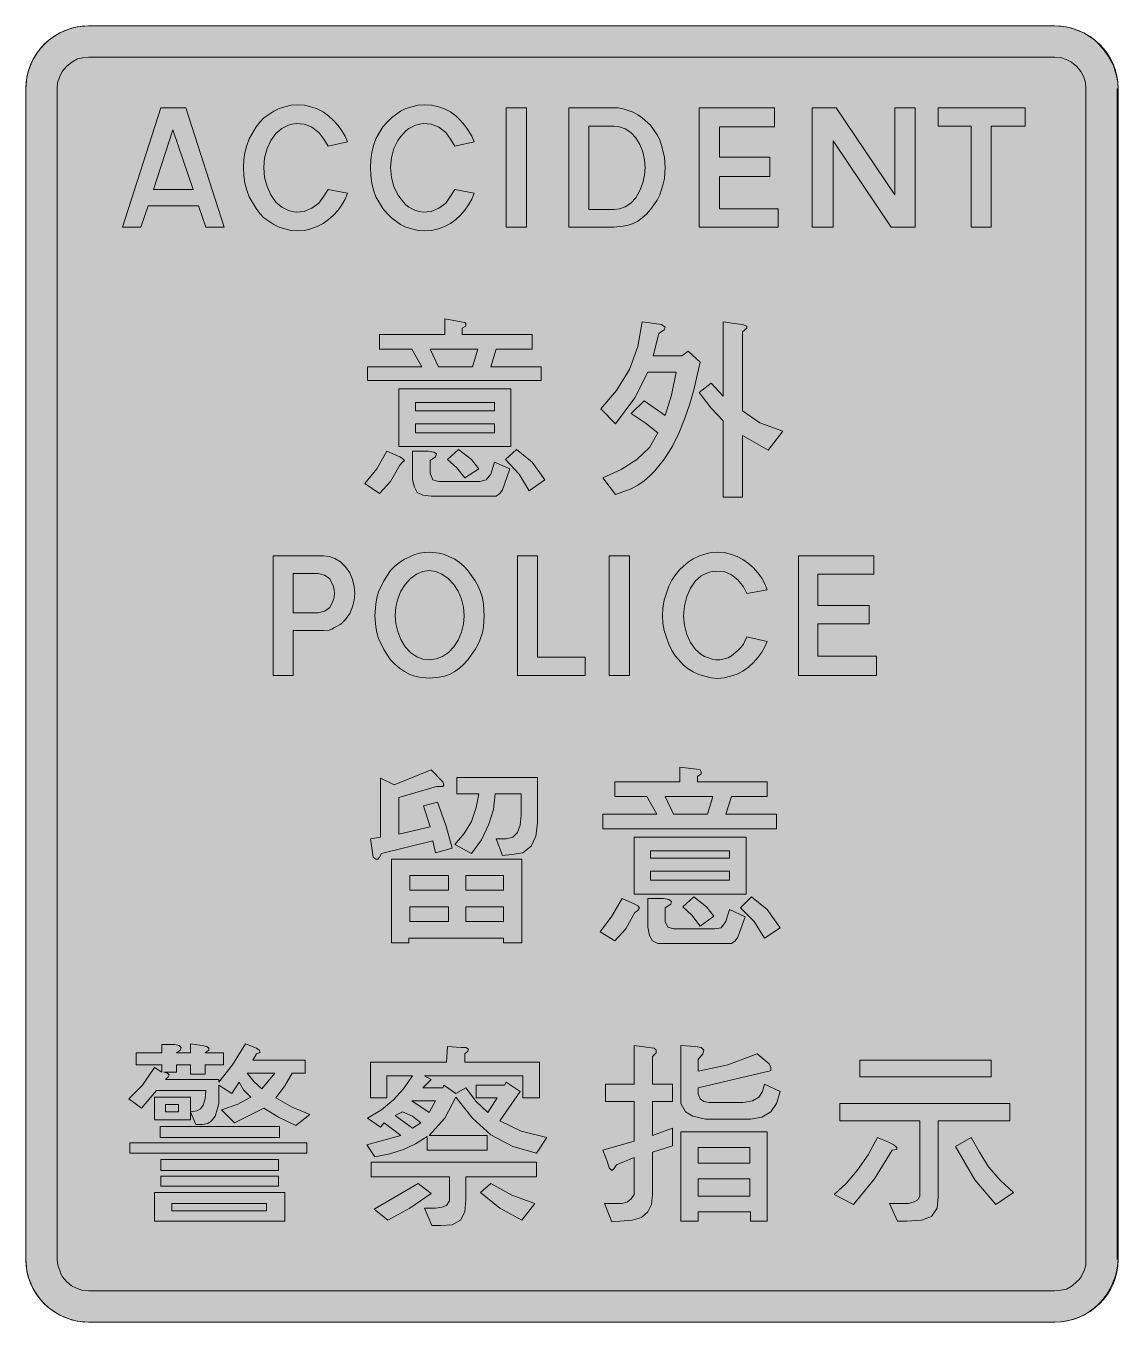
# Model space of a CAD drawing. Header units: metres. Extents: x 178 to 392, y 9 to 263.
import ezdxf

# ---------------------------------------------------------------- set-up
doc = ezdxf.new("R2010")
doc.units = ezdxf.units.M
for name, color, linetype, true_color in [('FILL_BLUE_0000FF', 7, 'Continuous', 0x0000ff), ('FILL_WHITE_FFFFFF', 7, 'Continuous', 0xffffff), ('STROKE_BLUE_0000FF', 7, 'Continuous', 0x0000ff), ('STROKE_WHITE_FFFFFF', 7, 'Continuous', 0xffffff)]:
    doc.layers.add(name, color=color, linetype=linetype, true_color=true_color)

msp = doc.modelspace()

# ---------------------------------------------------------------- hatches: boundary and pattern name
at = {"layer": 'FILL_BLUE_0000FF', "true_color": 0x0000ff}
h = msp.add_hatch(color=7, dxfattribs=at)
h.dxf.hatch_style = 1
h.paths.add_polyline_path([(385.56, 21.24), (385.51, 20.16), (385.2, 19.08), (384.61, 17.87), (384.24, 17.36), (383.76, 16.92), (382.84, 16.13), (381.78, 15.48), (380.61, 15.23), (379.44, 15.12), (190.08, 15.12), (188.97, 15.22), (187.85, 15.55), (186.76, 16.11), (185.76, 16.92), (184.99, 17.87), (184.7, 18.44), (184.5, 19.08), (184.09, 20.16), (183.96, 21.24), (183.96, 250.74), (184.06, 251.85), (184.39, 252.97), (184.95, 254.06), (185.76, 255.06), (186.84, 255.85), (187.92, 256.5), (189, 256.75), (190.08, 256.86), (379.44, 256.86), (380.55, 256.76), (381.67, 256.43), (382.76, 255.87), (383.76, 255.06), (384.57, 254.06), (385.13, 252.97), (385.46, 251.85), (385.56, 250.74), (385.56, 21.24)])
at = {"layer": 'FILL_WHITE_FFFFFF', "true_color": 0xffffff}
h = msp.add_hatch(color=7, dxfattribs=at)
h.dxf.hatch_style = 1
h.paths.add_polyline_path([(190.08, 9), (187.9, 9.18), (186.76, 9.46), (185.58, 9.9), (184.5, 10.37), (183.44, 10.98), (182.42, 11.72), (181.44, 12.6), (180.56, 13.58), (179.82, 14.6), (179.21, 15.66), (178.74, 16.74), (178.3, 17.85), (178.02, 18.99), (177.84, 21.24), (177.84, 250.74), (178.02, 252.92), (178.3, 254.06), (178.74, 255.24), (179.21, 256.32), (179.82, 257.38), (180.56, 258.4), (181.44, 259.38), (182.42, 260.26), (183.44, 261), (184.5, 261.61), (185.58, 262.08), (186.76, 262.52), (187.9, 262.8), (190.08, 262.98), (379.44, 262.98), (381.69, 262.8), (382.83, 262.52), (383.94, 262.08), (385.12, 261.61), (386.21, 261), (387.21, 260.26), (388.08, 259.38), (388.96, 258.4), (389.72, 257.38), (390.96, 255.24), (391.61, 252.92), (391.8, 251.82), (391.86, 250.74), (391.86, 21.24), (391.74, 20.03), (391.52, 18.85), (391.2, 17.7), (390.78, 16.58), (390.26, 15.51), (389.63, 14.48), (388.91, 13.51), (388.08, 12.6), (387.22, 11.77), (386.27, 11.05), (385.25, 10.43), (384.16, 9.92), (383.03, 9.52), (381.85, 9.23), (380.65, 9.06), (379.44, 9), (190.08, 9)])
h = msp.add_hatch(color=7, dxfattribs=at)
h.dxf.hatch_style = 1
h.paths.add_polyline_path([(216.72, 223.56), (213.12, 223.56), (211.68, 227.7), (201.78, 227.7), (200.34, 223.56), (196.74, 223.56), (204.3, 246.96), (209.16, 246.96), (216.72, 223.56)])
h.paths.add_polyline_path([(202.86, 230.94), (210.6, 230.94), (206.64, 242.64), (202.86, 230.94)], flags=16)
h = msp.add_hatch(color=7, dxfattribs=at)
h.dxf.hatch_style = 1
h.paths.add_polyline_path([(236.23, 240.82), (235.26, 242.1), (233.89, 243.11), (233.16, 243.49), (232.38, 243.72), (230.78, 243.83), (230.03, 243.75), (229.32, 243.54), (227.99, 242.87), (226.8, 241.92), (225.83, 240.55), (225.09, 238.93), (224.62, 237.14), (224.46, 235.26), (224.62, 233.31), (225.09, 231.5), (225.83, 229.87), (226.8, 228.42), (227.99, 227.48), (229.32, 226.8), (230.03, 226.59), (230.78, 226.51), (232.38, 226.62), (233.89, 227.3), (235.26, 228.24), (236.23, 229.59), (237.06, 230.94), (240.84, 230.22), (240.37, 229.04), (239.76, 227.93), (239.02, 226.88), (238.14, 225.9), (237.16, 225.02), (236.09, 224.28), (234.93, 223.67), (233.64, 223.2), (232.4, 222.9), (231.12, 222.8), (229.84, 222.9), (228.6, 223.2), (227.45, 223.56), (226.39, 224.08), (224.46, 225.36), (223.68, 226.23), (222.95, 227.23), (221.58, 229.5), (221.11, 230.78), (220.77, 232.18), (220.57, 233.68), (220.5, 235.26), (220.57, 236.74), (220.77, 238.19), (221.11, 239.56), (221.58, 240.84), (222.95, 243.18), (223.68, 244.13), (224.46, 244.98), (226.39, 246.26), (227.45, 246.78), (228.6, 247.14), (229.84, 247.44), (231.12, 247.55), (232.4, 247.44), (233.64, 247.14), (234.93, 246.74), (236.09, 246.13), (237.16, 245.34), (238.14, 244.44), (239.02, 243.46), (239.76, 242.44), (240.37, 241.38), (240.84, 240.3), (237.06, 239.4), (236.23, 240.82)])
h = msp.add_hatch(color=7, dxfattribs=at)
h.dxf.hatch_style = 1
h.paths.add_polyline_path([(261.07, 240.82), (260.1, 242.1), (258.73, 243.11), (258, 243.49), (257.22, 243.72), (255.69, 243.83), (254.94, 243.75), (254.16, 243.54), (252.85, 242.87), (252.29, 242.43), (251.82, 241.92), (251.25, 241.27), (250.74, 240.55), (249.95, 238.93), (249.47, 237.14), (249.3, 235.26), (249.47, 233.31), (249.95, 231.5), (250.74, 229.87), (251.82, 228.42), (252.29, 227.91), (252.85, 227.48), (254.16, 226.8), (254.94, 226.59), (255.69, 226.51), (257.22, 226.62), (258.73, 227.3), (260.1, 228.24), (261.07, 229.59), (261.9, 230.94), (265.68, 230.22), (265.21, 229.04), (264.6, 227.93), (263.86, 226.88), (262.98, 225.9), (262.08, 225.02), (261.02, 224.28), (259.87, 223.67), (258.66, 223.2), (257.31, 222.9), (255.98, 222.8), (254.69, 222.9), (253.44, 223.2), (252.29, 223.56), (251.26, 224.08), (249.48, 225.36), (248.6, 226.23), (247.81, 227.23), (246.42, 229.5), (245.95, 230.78), (245.61, 232.18), (245.41, 233.68), (245.34, 235.26), (245.41, 236.74), (245.61, 238.19), (245.95, 239.56), (246.42, 240.84), (247.1, 242.09), (247.81, 243.18), (248.6, 244.13), (249.48, 244.98), (251.26, 246.26), (252.29, 246.78), (253.44, 247.14), (254.69, 247.44), (255.98, 247.55), (257.31, 247.44), (258.66, 247.14), (259.87, 246.74), (261.02, 246.13), (262.08, 245.34), (262.98, 244.44), (263.86, 243.46), (264.6, 242.44), (265.21, 241.38), (265.68, 240.3), (261.9, 239.4), (261.07, 240.82)])
h = msp.add_hatch(color=7, dxfattribs=at)
h.dxf.hatch_style = 1
h.paths.add_polyline_path([(275.94, 246.96), (275.94, 223.56), (271.98, 223.56), (271.98, 246.96), (275.94, 246.96)])
h = msp.add_hatch(color=7, dxfattribs=at)
h.dxf.hatch_style = 1
h.paths.add_polyline_path([(294.86, 246.71), (296.82, 246.06), (297.73, 245.59), (298.6, 245), (300.24, 243.54), (301.52, 241.63), (302.04, 240.63), (302.4, 239.58), (302.96, 237.29), (303.12, 235.26), (302.96, 233.1), (302.74, 232.02), (302.4, 230.94), (302.04, 229.87), (301.52, 228.83), (300.24, 226.98), (299.43, 226.1), (298.6, 225.36), (297.73, 224.75), (296.82, 224.28), (295.85, 223.94), (294.86, 223.72), (293.04, 223.56), (284.22, 223.56), (284.22, 246.96), (293.04, 246.96), (293.91, 246.9), (294.86, 246.71)])
h.paths.add_polyline_path([(288.18, 226.98), (293.04, 226.98), (294.15, 227.12), (295.27, 227.54), (296.36, 228.27), (297.36, 229.32), (298.17, 230.73), (298.73, 232.22), (299.06, 233.75), (299.16, 235.26), (299.06, 236.77), (298.73, 238.28), (298.17, 239.72), (297.36, 241.02), (296.36, 242.07), (295.27, 242.8), (294.15, 243.22), (293.04, 243.36), (288.18, 243.36), (288.18, 226.98)], flags=16)
h = msp.add_hatch(color=7, dxfattribs=at)
h.dxf.hatch_style = 1
h.paths.add_polyline_path([(309.78, 246.96), (324.54, 246.96), (324.54, 243.18), (313.74, 243.18), (313.74, 237.24), (323.64, 237.24), (323.64, 233.46), (313.74, 233.46), (313.74, 227.16), (325.26, 227.16), (325.26, 223.56), (309.78, 223.56), (309.78, 246.96)])
h = msp.add_hatch(color=7, dxfattribs=at)
h.dxf.hatch_style = 1
h.paths.add_polyline_path([(336.06, 240.48), (336.06, 223.56), (331.92, 223.56), (331.92, 246.96), (336.6, 246.96), (348.12, 229.86), (348.12, 246.96), (352.08, 246.96), (352.08, 223.56), (347.4, 223.56), (336.06, 240.48)])
h = msp.add_hatch(color=7, dxfattribs=at)
h.dxf.hatch_style = 1
h.paths.add_polyline_path([(373.68, 243.36), (367.02, 243.36), (367.02, 223.56), (363.06, 223.56), (363.06, 243.36), (356.58, 243.36), (356.58, 246.96), (373.68, 246.96), (373.68, 243.36)])
h = msp.add_hatch(color=7, dxfattribs=at)
h.dxf.hatch_style = 1
h.paths.add_polyline_path([(263.88, 204.84), (264.06, 204.66), (264.06, 204.12), (263.34, 203.76), (263.34, 202.5), (277.02, 202.5), (277.02, 199.62), (270, 199.62), (268.92, 196.2), (278.82, 196.2), (278.82, 193.5), (244.8, 193.5), (244.8, 196.2), (255.42, 196.2), (253.44, 199.62), (247.14, 199.62), (247.14, 202.5), (259.92, 202.5), (259.92, 205.56), (263.16, 205.02), (263.88, 204.84)])
h.paths.add_polyline_path([(266.4, 199.62), (257.04, 199.62), (258.66, 196.2), (265.32, 196.2), (266.4, 199.62)], flags=16)
h = msp.add_hatch(color=7, dxfattribs=at)
h.dxf.hatch_style = 1
h.paths.add_polyline_path([(302.4, 204.48), (303.12, 203.94), (302.94, 203.4), (301.86, 202.68), (300.78, 198.36), (306.36, 198.36), (307.62, 199.26), (309.96, 197.1), (308.7, 191.7), (307.91, 188.93), (306.97, 186.11), (305.86, 183.33), (304.53, 180.64), (302.96, 178.12), (301.11, 175.83), (300.08, 174.8), (298.96, 173.86), (297.75, 173.01), (296.46, 172.26), (293.4, 171.18), (290.88, 174.42), (294.48, 176.04), (297.54, 178.02), (300.06, 180.36), (301.68, 183.24), (299.16, 185.22), (296.46, 187.02), (298.98, 189.54), (303.12, 186.66), (304.38, 190.62), (305.28, 195.12), (299.7, 195.12), (297.18, 190.08), (293.4, 185.04), (290.52, 187.92), (293.58, 191.52), (296.1, 195.66), (297.72, 200.16), (298.62, 205.02), (300.96, 204.66), (302.4, 204.48)])
h = msp.add_hatch(color=7, dxfattribs=at)
h.dxf.hatch_style = 1
h.paths.add_polyline_path([(318.24, 204.48), (319.14, 204.12), (319.14, 203.76), (318.24, 203.04), (318.24, 187.56), (321.66, 185.22), (326.16, 183.6), (323.28, 179.82), (318.24, 182.7), (318.24, 170.64), (314.46, 170.64), (314.46, 185.58), (312.12, 188.1), (309.78, 191.16), (312.12, 192.96), (314.46, 190.44), (314.46, 205.02), (316.62, 204.66), (318.24, 204.48)])
h = msp.add_hatch(color=7, dxfattribs=at)
h.dxf.hatch_style = 1
h.paths.add_polyline_path([(250.92, 180.54), (250.92, 191.88), (272.88, 191.88), (272.88, 180.54), (250.92, 180.54)])
h.paths.add_polyline_path([(254.16, 189.18), (254.16, 187.56), (269.64, 187.56), (269.64, 189.18), (254.16, 189.18)], flags=16)
h.paths.add_polyline_path([(269.64, 185.04), (254.16, 185.04), (254.16, 183.24), (269.64, 183.24), (269.64, 185.04)], flags=16)
h = msp.add_hatch(color=7, dxfattribs=at)
h.dxf.hatch_style = 1
h.paths.add_polyline_path([(251.64, 178.2), (252, 177.84), (251.64, 177.48), (251.1, 176.94), (249.3, 173.7), (247.14, 171.36), (244.26, 173.34), (246.6, 176.22), (248.58, 179.64), (251.1, 178.56), (251.64, 178.2)])
h = msp.add_hatch(color=7, dxfattribs=at)
h.dxf.hatch_style = 1
h.paths.add_polyline_path([(256.68, 179.64), (257.76, 179.46), (258.3, 179.1), (258.12, 178.56), (257.04, 177.84), (257.04, 175.32), (257.58, 174.06), (258.66, 173.7), (266.76, 173.7), (268.02, 174.06), (268.92, 175.14), (269.64, 177.48), (272.7, 176.22), (271.62, 173.16), (271.26, 172.08), (270.72, 171.36), (270, 170.82), (257.22, 170.82), (255.6, 171), (254.52, 171.54), (253.98, 172.62), (253.62, 174.06), (253.62, 179.64), (256.68, 179.64)])
h = msp.add_hatch(color=7, dxfattribs=at)
h.dxf.hatch_style = 1
h.paths.add_polyline_path([(265.14, 178.02), (266.58, 176.22), (263.88, 174.42), (262.26, 176.4), (260.46, 178.02), (262.62, 180), (265.14, 178.02)])
h = msp.add_hatch(color=7, dxfattribs=at)
h.dxf.hatch_style = 1
h.paths.add_polyline_path([(277.02, 177.48), (279.54, 174.06), (276.48, 171.9), (274.5, 175.14), (271.8, 178.02), (273.96, 180), (277.02, 177.48)])
h = msp.add_hatch(color=7, dxfattribs=at)
h.dxf.hatch_style = 1
h.paths.add_polyline_path([(238.39, 158.65), (239.48, 157.98), (240.48, 156.96), (241.29, 155.79), (241.85, 154.48), (242.18, 153.11), (242.28, 151.74), (242.18, 150.47), (241.85, 149.15), (241.29, 147.87), (240.48, 146.7), (239.53, 145.75), (238.32, 145.08), (237.78, 144.77), (237.24, 144.61), (236.16, 144.54), (230.22, 144.54), (230.22, 135.72), (226.26, 135.72), (226.26, 159.12), (236.16, 159.12), (237.27, 159.01), (238.39, 158.65)])
h.paths.add_polyline_path([(235.08, 147.96), (236.34, 148.32), (236.88, 148.61), (237.42, 149.04), (238.07, 150.39), (238.26, 151.06), (238.32, 151.74), (238.26, 152.52), (238.07, 153.25), (237.42, 154.62), (236.88, 155.05), (236.34, 155.34), (235.08, 155.7), (230.22, 155.7), (230.22, 147.96), (235.08, 147.96)], flags=16)
h = msp.add_hatch(color=7, dxfattribs=at)
h.dxf.hatch_style = 1
h.paths.add_polyline_path([(259.85, 159.38), (260.82, 158.94), (261.86, 158.47), (262.82, 157.86), (263.68, 157.12), (264.42, 156.24), (265.88, 154.24), (266.47, 153.18), (266.94, 152.1), (267.28, 150.89), (267.5, 149.69), (267.66, 147.42), (267.5, 145.24), (267.28, 144.1), (266.94, 142.92), (266.47, 141.84), (265.88, 140.78), (264.42, 138.78), (263.68, 137.9), (262.82, 137.14), (261.86, 136.48), (260.82, 135.9), (259.85, 135.56), (258.84, 135.34), (256.86, 135.18), (254.97, 135.34), (254.02, 135.56), (253.08, 135.9), (252.03, 136.48), (251.05, 137.14), (250.14, 137.9), (249.3, 138.78), (247.99, 140.78), (246.96, 142.92), (246.62, 144.1), (246.4, 145.24), (246.24, 147.42), (246.4, 149.69), (246.62, 150.89), (246.96, 152.1), (247.99, 154.24), (249.3, 156.24), (250.14, 157.12), (251.05, 157.86), (252.03, 158.47), (253.08, 158.94), (254.02, 159.38), (254.97, 159.66), (255.91, 159.8), (256.86, 159.84), (258.84, 159.66), (259.85, 159.38)])
h.paths.add_polyline_path([(254.38, 155.56), (253.21, 154.72), (252.18, 153.54), (251.34, 152.23), (250.72, 150.75), (250.33, 149.14), (250.2, 147.42), (250.33, 145.88), (250.72, 144.29), (251.34, 142.74), (252.18, 141.3), (253.29, 140.15), (254.45, 139.36), (255.65, 138.92), (256.86, 138.78), (258.2, 138.95), (259.49, 139.43), (260.68, 140.22), (261.72, 141.3), (262.56, 142.64), (263.18, 144.16), (263.57, 145.78), (263.7, 147.42), (263.57, 149.06), (263.18, 150.68), (262.56, 152.2), (261.72, 153.54), (260.58, 154.72), (259.36, 155.56), (258.1, 156.07), (256.86, 156.24), (255.62, 156.07), (254.38, 155.56)], flags=16)
h = msp.add_hatch(color=7, dxfattribs=at)
h.dxf.hatch_style = 1
h.paths.add_polyline_path([(274.14, 159.12), (278.1, 159.12), (278.1, 139.32), (287.46, 139.32), (287.46, 135.72), (274.14, 135.72), (274.14, 159.12)])
h = msp.add_hatch(color=7, dxfattribs=at)
h.dxf.hatch_style = 1
h.paths.add_polyline_path([(296.1, 159.12), (296.1, 135.72), (292.14, 135.72), (292.14, 159.12), (296.1, 159.12)])
h = msp.add_hatch(color=7, dxfattribs=at)
h.dxf.hatch_style = 1
h.paths.add_polyline_path([(318.44, 153.09), (317.34, 154.44), (316.12, 155.39), (314.64, 156.06), (313.04, 156.17), (312.29, 156.09), (311.58, 155.88), (310.83, 155.58), (310.18, 155.2), (309.06, 154.26), (308.09, 152.81), (307.35, 151.18), (306.88, 149.37), (306.72, 147.42), (306.88, 145.54), (307.35, 143.75), (308.09, 142.13), (309.06, 140.76), (310.18, 139.82), (310.83, 139.44), (311.58, 139.14), (312.29, 138.91), (313.04, 138.78), (313.83, 138.79), (314.64, 138.96), (315.42, 139.19), (316.12, 139.57), (317.34, 140.58), (317.95, 141.18), (318.44, 141.86), (319.14, 143.28), (323.1, 142.38), (322.63, 141.3), (322.02, 140.24), (321.28, 139.22), (320.4, 138.24), (319.42, 137.34), (318.35, 136.55), (317.19, 135.94), (315.9, 135.54), (314.66, 135.24), (313.38, 135.14), (312.1, 135.24), (310.86, 135.54), (309.68, 135.9), (308.59, 136.42), (307.59, 137.03), (306.72, 137.7), (305.14, 139.5), (304.44, 140.59), (303.84, 141.84), (303.34, 143.12), (302.94, 144.5), (302.68, 145.94), (302.58, 147.42), (302.68, 148.98), (302.94, 150.44), (303.34, 151.82), (303.84, 153.18), (304.44, 154.36), (305.14, 155.43), (305.92, 156.37), (306.72, 157.14), (307.59, 157.91), (308.59, 158.58), (309.68, 159.11), (310.86, 159.48), (312.1, 159.78), (313.38, 159.89), (314.66, 159.78), (315.9, 159.48), (317.19, 159.01), (318.35, 158.4), (319.42, 157.66), (320.4, 156.78), (321.28, 155.8), (322.02, 154.76), (322.63, 153.64), (323.1, 152.46), (319.14, 151.74), (318.44, 153.09)])
h = msp.add_hatch(color=7, dxfattribs=at)
h.dxf.hatch_style = 1
h.paths.add_polyline_path([(329.22, 159.12), (343.98, 159.12), (343.98, 155.52), (333, 155.52), (333, 149.4), (343.08, 149.4), (343.08, 145.8), (333, 145.8), (333, 139.5), (344.52, 139.5), (344.52, 135.72), (329.22, 135.72), (329.22, 159.12)])
h = msp.add_hatch(color=7, dxfattribs=at)
h.dxf.hatch_style = 1
h.paths.add_polyline_path([(250.02, 114.3), (257.22, 117.18), (259.56, 114.84), (259.74, 114.3), (259.56, 113.94), (258.3, 113.94), (250.92, 111.78), (250.92, 104.58), (257.04, 106.02), (255.78, 110.16), (258.48, 110.88), (260.1, 106.38), (261.36, 101.88), (258.12, 100.98), (257.58, 103.32), (247.5, 100.8), (247.14, 100.08), (246.78, 99.72), (246.42, 99.72), (245.88, 100.08), (245.34, 103.68), (247.32, 104.04), (247.32, 115.56), (250.02, 114.3)])
h = msp.add_hatch(color=7, dxfattribs=at)
h.dxf.hatch_style = 1
h.paths.add_polyline_path([(309.96, 117.18), (310.14, 116.82), (310.14, 116.46), (309.42, 115.92), (309.42, 114.84), (323.1, 114.84), (323.1, 111.96), (316.08, 111.96), (315, 108.54), (324.9, 108.54), (324.9, 105.66), (290.88, 105.66), (290.88, 108.54), (301.5, 108.54), (299.52, 111.96), (293.22, 111.96), (293.22, 114.84), (306, 114.84), (306, 117.72), (309.24, 117.36), (309.96, 117.18)])
h.paths.add_polyline_path([(312.48, 111.96), (303.12, 111.96), (304.74, 108.54), (311.4, 108.54), (312.48, 111.96)], flags=16)
h = msp.add_hatch(color=7, dxfattribs=at)
h.dxf.hatch_style = 1
h.paths.add_polyline_path([(278.1, 115.74), (278.1, 106.74), (277.74, 104.22), (276.84, 102.24), (275.22, 100.98), (273.06, 100.62), (271.26, 100.44), (270, 103.68), (271.98, 103.68), (273.24, 104.04), (274.14, 104.94), (274.68, 106.38), (274.86, 108.36), (274.86, 112.5), (269.82, 112.5), (269.46, 109.44), (268.56, 106.56), (267.12, 103.5), (265.14, 100.8), (261.9, 102.6), (263.7, 104.76), (265.14, 107.1), (266.04, 109.8), (266.58, 112.5), (262.26, 112.5), (262.26, 115.74), (278.1, 115.74)])
h = msp.add_hatch(color=7, dxfattribs=at)
h.dxf.hatch_style = 1
h.paths.add_polyline_path([(297, 92.88), (297, 104.04), (318.96, 104.04), (318.96, 92.88), (297, 92.88)])
h.paths.add_polyline_path([(300.24, 101.34), (300.24, 99.9), (315.72, 99.9), (315.72, 101.34), (300.24, 101.34)], flags=16)
h.paths.add_polyline_path([(315.72, 97.38), (300.24, 97.38), (300.24, 95.58), (315.72, 95.58), (315.72, 97.38)], flags=16)
h = msp.add_hatch(color=7, dxfattribs=at)
h.dxf.hatch_style = 1
h.paths.add_polyline_path([(252.9, 84.24), (252.9, 83.34), (249.48, 83.34), (249.48, 99.72), (275.04, 99.72), (275.04, 83.34), (271.44, 83.34), (271.44, 84.24), (252.9, 84.24)])
h.paths.add_polyline_path([(271.44, 87.48), (271.44, 90.36), (264.06, 90.36), (264.06, 87.48), (271.44, 87.48)], flags=16)
h.paths.add_polyline_path([(253.08, 87.48), (260.64, 87.48), (260.64, 90.36), (253.08, 90.36), (253.08, 87.48)], flags=16)
h.paths.add_polyline_path([(264.06, 96.48), (264.06, 93.6), (271.44, 93.6), (271.44, 96.48), (264.06, 96.48)], flags=16)
h.paths.add_polyline_path([(260.64, 96.48), (253.08, 96.48), (253.08, 93.6), (260.64, 93.6), (260.64, 96.48)], flags=16)
h = msp.add_hatch(color=7, dxfattribs=at)
h.dxf.hatch_style = 1
h.paths.add_polyline_path([(297.72, 90.54), (298.08, 90.18), (297.72, 89.64), (297.18, 89.28), (295.38, 86.04), (293.22, 83.7), (290.34, 85.5), (292.68, 88.56), (294.66, 91.98), (297.18, 90.9), (297.72, 90.54)])
h = msp.add_hatch(color=7, dxfattribs=at)
h.dxf.hatch_style = 1
h.paths.add_polyline_path([(302.76, 91.98), (303.84, 91.8), (304.38, 91.44), (304.2, 90.9), (303.12, 90.18), (303.12, 87.48), (303.66, 86.4), (304.74, 86.04), (312.84, 86.04), (314.1, 86.22), (315, 87.48), (315.72, 89.82), (318.78, 88.38), (317.7, 85.32), (317.34, 84.42), (316.8, 83.7), (316.08, 83.16), (301.68, 83.16), (300.6, 83.7), (300.06, 84.78), (299.7, 86.4), (299.7, 91.98), (302.76, 91.98)])
h = msp.add_hatch(color=7, dxfattribs=at)
h.dxf.hatch_style = 1
h.paths.add_polyline_path([(311.22, 90.36), (312.66, 88.56), (309.96, 86.58), (308.34, 88.74), (306.54, 90.36), (308.7, 92.34), (311.22, 90.36)])
h = msp.add_hatch(color=7, dxfattribs=at)
h.dxf.hatch_style = 1
h.paths.add_polyline_path([(323.1, 89.82), (325.62, 86.22), (322.56, 84.24), (320.58, 87.48), (317.88, 90.18), (320.04, 92.34), (323.1, 89.82)])
h = msp.add_hatch(color=7, dxfattribs=at)
h.dxf.hatch_style = 1
h.paths.add_polyline_path([(204.48, 63.36), (207, 63.36), (207.9, 63.18), (208.26, 62.82), (208.08, 62.28), (207.36, 61.74), (210.06, 61.74), (210.06, 63.54), (212.4, 63.18), (213.3, 63), (213.66, 62.64), (213.66, 62.28), (212.94, 61.74), (216.54, 61.74), (216.54, 59.4), (212.94, 59.4), (212.94, 57.6), (210.06, 57.6), (210.06, 59.4), (207.36, 59.4), (207.36, 57.96), (204.84, 57.96), (205.56, 57.78), (205.92, 57.42), (205.74, 57.06), (205.2, 56.52), (215.64, 56.52), (215.64, 55.98), (218.34, 59.4), (220.86, 63.54), (223.02, 62.64), (223.56, 62.28), (223.74, 61.92), (223.56, 61.74), (223.02, 61.56), (222.3, 60.3), (232.56, 60.3), (232.56, 57.78), (230.04, 57.78), (228.6, 55.26), (226.8, 52.92), (230.04, 51.12), (233.46, 49.68), (230.76, 47.52), (227.34, 49.14), (224.46, 50.94), (218.7, 48.06), (216.18, 50.58), (219.24, 51.66), (221.94, 53.1), (220.5, 54.54), (219.6, 55.98), (218.16, 53.82), (215.64, 55.44), (215.64, 51.84), (215.28, 50.4), (214.92, 49.32), (214.2, 48.42), (213.48, 47.88), (212.4, 47.7), (211.14, 47.7), (210.06, 50.22), (211.32, 50.4), (212.04, 50.76), (212.58, 51.48), (212.94, 52.74), (213.12, 54.36), (203.4, 54.36), (200.52, 50.94), (198, 52.74), (200.7, 55.44), (203.04, 58.86), (204.48, 57.96), (204.48, 59.4), (199.44, 59.4), (199.44, 61.74), (204.48, 61.74), (204.48, 63.36)])
h.paths.add_polyline_path([(224.1, 54.72), (226.62, 57.78), (221.22, 57.78), (222.48, 56.16), (224.1, 54.72)], flags=16)
h = msp.add_hatch(color=7, dxfattribs=at)
h.dxf.hatch_style = 1
h.paths.add_polyline_path([(264.6, 62.46), (264.42, 62.1), (263.88, 61.56), (263.88, 59.94), (278.46, 59.94), (278.46, 52.92), (275.22, 52.92), (275.22, 57.24), (255.96, 57.24), (257.22, 56.52), (255.6, 54.9), (259.56, 54.9), (259.74, 55.44), (262.08, 53.82), (264.06, 54.9), (266.04, 52.2), (268.38, 50.04), (270.18, 52.92), (266.04, 52.92), (266.04, 55.44), (271.62, 55.44), (271.98, 55.98), (274.68, 54.18), (270.72, 48.42), (274.86, 46.44), (279.9, 45.18), (277.92, 42.12), (273.24, 43.38), (268.92, 45.72), (265.32, 48.96), (262.08, 53.1), (259.92, 48.96), (256.86, 45.54), (268.2, 45.54), (268.2, 42.66), (256.5, 42.66), (256.5, 45.36), (254.16, 43.92), (251.82, 42.84), (249.12, 41.94), (246.24, 41.4), (244.62, 43.74), (251.28, 45.54), (248.04, 48.06), (247.32, 47.16), (244.8, 48.96), (247.5, 50.58), (249.84, 52.56), (251.82, 54.72), (253.62, 57.24), (248.58, 57.24), (248.58, 52.92), (245.34, 52.92), (245.34, 59.94), (260.28, 59.94), (260.46, 63), (263.16, 62.82), (264.06, 62.82), (264.6, 62.46)])
h.paths.add_polyline_path([(253.44, 52.38), (256.86, 50.04), (258.12, 52.38), (253.44, 52.38)], flags=16)
h.paths.add_polyline_path([(255.24, 48.06), (253.62, 49.32), (251.64, 50.22), (250.2, 49.5), (253.62, 46.98), (255.24, 48.06)], flags=16)
h = msp.add_hatch(color=7, dxfattribs=at)
h.dxf.hatch_style = 1
h.paths.add_polyline_path([(297, 55.62), (297, 63.18), (299.88, 62.82), (300.96, 62.64), (301.32, 62.28), (301.32, 61.74), (300.6, 61.02), (300.6, 55.62), (304.56, 55.62), (304.56, 52.2), (300.6, 52.2), (300.6, 45.54), (304.56, 46.98), (304.56, 43.56), (300.6, 42.3), (300.6, 34.02), (300.42, 32.04), (299.7, 30.6), (298.44, 29.52), (296.64, 28.98), (292.68, 28.62), (291.24, 32.22), (294.66, 32.22), (295.74, 32.58), (296.46, 33.12), (297, 34.02), (297, 41.22), (293.58, 39.78), (293.04, 39.06), (292.68, 38.7), (292.14, 39.24), (291.78, 40.32), (290.88, 42.66), (297, 44.46), (297, 52.2), (291.42, 52.2), (291.42, 55.62), (297, 55.62)])
h = msp.add_hatch(color=7, dxfattribs=at)
h.dxf.hatch_style = 1
h.paths.add_polyline_path([(309.06, 63), (310.14, 62.82), (310.68, 62.28), (310.5, 61.56), (309.6, 60.48), (309.6, 58.14), (315.36, 59.4), (321.12, 61.56), (323.46, 59.58), (323.82, 58.86), (323.82, 58.32), (323.46, 58.14), (322.56, 57.96), (309.6, 54.9), (309.6, 53.64), (309.96, 52.74), (310.68, 52.2), (311.76, 52.02), (318.42, 52.02), (320.22, 52.38), (321.48, 53.1), (322.2, 54.18), (322.56, 55.62), (325.62, 54.18), (324.9, 51.84), (323.82, 50.22), (322.02, 49.14), (319.86, 48.78), (311.04, 48.78), (308.52, 49.32), (307.08, 50.22), (306.18, 51.84), (306.18, 63.18), (309.06, 63)])
h = msp.add_hatch(color=7, dxfattribs=at)
h.dxf.hatch_style = 1
h.paths.add_polyline_path([(367.02, 60.3), (367.02, 57.06), (341.28, 57.06), (341.28, 60.3), (367.02, 60.3)])
h = msp.add_hatch(color=7, dxfattribs=at)
h.dxf.hatch_style = 1
h.paths.add_polyline_path([(210.06, 48.6), (203.04, 48.6), (203.04, 53.1), (210.06, 53.1), (210.06, 48.6)])
h.paths.add_polyline_path([(207.72, 51.66), (205.2, 51.66), (205.2, 50.22), (207.72, 50.22), (207.72, 51.66)], flags=16)
h = msp.add_hatch(color=7, dxfattribs=at)
h.dxf.hatch_style = 1
h.paths.add_polyline_path([(370.62, 51.84), (370.62, 48.42), (356.58, 48.42), (356.58, 33.48), (356.4, 31.32), (355.32, 29.7), (353.34, 28.98), (350.46, 28.8), (348.66, 28.8), (347.04, 32.22), (350.82, 32.22), (351.9, 32.58), (352.62, 32.94), (352.98, 33.66), (352.98, 48.42), (337.32, 48.42), (337.32, 51.84), (370.62, 51.84)])
h = msp.add_hatch(color=7, dxfattribs=at)
h.dxf.hatch_style = 1
h.paths.add_polyline_path([(227.52, 47.34), (227.52, 45.18), (204.12, 45.18), (204.12, 47.34), (227.52, 47.34)])
h = msp.add_hatch(color=7, dxfattribs=at)
h.dxf.hatch_style = 1
h.paths.add_polyline_path([(323.1, 28.8), (319.86, 28.8), (319.86, 30.6), (309.6, 30.6), (309.6, 28.8), (306.18, 28.8), (306.18, 46.26), (323.1, 46.26), (323.1, 28.8)])
h.paths.add_polyline_path([(309.6, 43.2), (309.6, 40.14), (319.68, 40.14), (319.68, 43.2), (309.6, 43.2)], flags=16)
h.paths.add_polyline_path([(319.68, 37.08), (309.6, 37.08), (309.6, 33.66), (319.68, 33.66), (319.68, 37.08)], flags=16)
h = msp.add_hatch(color=7, dxfattribs=at)
h.dxf.hatch_style = 1
h.paths.add_polyline_path([(232.92, 44.1), (232.92, 42.12), (198.18, 42.12), (198.18, 44.1), (232.92, 44.1)])
h = msp.add_hatch(color=7, dxfattribs=at)
h.dxf.hatch_style = 1
h.paths.add_polyline_path([(347.94, 43.74), (348.48, 43.2), (348.48, 42.84), (347.58, 42.66), (344.16, 37.08), (340.02, 32.04), (336.24, 34.02), (338.58, 36.18), (340.74, 38.7), (342.9, 41.76), (344.7, 45.18), (346.86, 44.28), (347.94, 43.74)])
h = msp.add_hatch(color=7, dxfattribs=at)
h.dxf.hatch_style = 1
h.paths.add_polyline_path([(364.68, 42.3), (366.48, 39.42), (368.82, 36.72), (371.34, 34.38), (367.92, 32.04), (363.78, 36.9), (360, 43.38), (363.06, 45.18), (364.68, 42.3)])
h = msp.add_hatch(color=7, dxfattribs=at)
h.dxf.hatch_style = 1
h.paths.add_polyline_path([(227.34, 40.86), (227.34, 38.7), (204.3, 38.7), (204.3, 40.86), (227.34, 40.86)])
h = msp.add_hatch(color=7, dxfattribs=at)
h.dxf.hatch_style = 1
h.paths.add_polyline_path([(277.92, 40.32), (277.92, 37.44), (264.06, 37.44), (264.06, 32.94), (263.88, 30.6), (262.98, 28.98), (261.36, 28.08), (259.2, 27.9), (257.4, 27.9), (255.96, 31.32), (258.12, 31.32), (259.38, 31.5), (260.28, 31.86), (260.82, 32.76), (260.82, 37.44), (245.52, 37.44), (245.52, 40.32), (277.92, 40.32)])
h = msp.add_hatch(color=7, dxfattribs=at)
h.dxf.hatch_style = 1
h.paths.add_polyline_path([(227.34, 37.62), (227.34, 35.64), (204.3, 35.64), (204.3, 37.62), (227.34, 37.62)])
h = msp.add_hatch(color=7, dxfattribs=at)
h.dxf.hatch_style = 1
h.paths.add_polyline_path([(253.08, 31.32), (248.76, 28.98), (246.06, 31.14), (254.7, 36.18), (257.22, 34.2), (253.08, 31.32)])
h = msp.add_hatch(color=7, dxfattribs=at)
h.dxf.hatch_style = 1
h.paths.add_polyline_path([(273.06, 33.84), (277.56, 32.22), (275.04, 28.98), (270.72, 31.32), (266.94, 34.38), (268.92, 36.18), (273.06, 33.84)])
h = msp.add_hatch(color=7, dxfattribs=at)
h.dxf.hatch_style = 1
h.paths.add_polyline_path([(228.6, 28.8), (203.04, 28.8), (203.04, 34.38), (228.6, 34.38), (228.6, 28.8)])
h.paths.add_polyline_path([(225, 32.22), (206.46, 32.22), (206.46, 30.78), (225, 30.78), (225, 32.22)], flags=16)

# ---------------------------------------------------------------- linework, layer by layer
at = {"layer": 'FILL_BLUE_0000FF', "lineweight": 0, "true_color": 0x0000ff}
msp.add_lwpolyline([(385.56, 21.24), (385.51, 20.16), (385.2, 19.08), (384.61, 17.87), (384.24, 17.36), (383.76, 16.92), (382.84, 16.13), (381.78, 15.48), (380.61, 15.23), (379.44, 15.12), (190.08, 15.12), (188.97, 15.22), (187.85, 15.55), (186.76, 16.11), (185.76, 16.92), (184.99, 17.87), (184.7, 18.44), (184.5, 19.08), (184.09, 20.16), (183.96, 21.24), (183.96, 250.74), (184.06, 251.85), (184.39, 252.97), (184.95, 254.06), (185.76, 255.06), (186.84, 255.85), (187.92, 256.5), (189, 256.75), (190.08, 256.86), (379.44, 256.86), (380.55, 256.76), (381.67, 256.43), (382.76, 255.87), (383.76, 255.06), (384.57, 254.06), (385.13, 252.97), (385.46, 251.85), (385.56, 250.74)], close=True, dxfattribs=at)
at = {"layer": 'FILL_WHITE_FFFFFF', "lineweight": 0, "true_color": 0xffffff}
for points in [[(190.08, 9), (187.9, 9.18), (186.76, 9.46), (185.58, 9.9), (184.5, 10.37), (183.44, 10.98), (182.42, 11.72), (181.44, 12.6), (180.56, 13.58), (179.82, 14.6), (179.21, 15.66), (178.74, 16.74), (178.3, 17.85), (178.02, 18.99), (177.84, 21.24), (177.84, 250.74), (178.02, 252.92), (178.3, 254.06), (178.74, 255.24), (179.21, 256.32), (179.82, 257.38), (180.56, 258.4), (181.44, 259.38), (182.42, 260.26), (183.44, 261), (184.5, 261.61), (185.58, 262.08), (186.76, 262.52), (187.9, 262.8), (190.08, 262.98), (379.44, 262.98), (381.69, 262.8), (382.83, 262.52), (383.94, 262.08), (385.12, 261.61), (386.21, 261), (387.21, 260.26), (388.08, 259.38), (388.96, 258.4), (389.72, 257.38), (390.96, 255.24), (391.61, 252.92), (391.8, 251.82), (391.86, 250.74), (391.86, 21.24), (391.74, 20.03), (391.52, 18.85), (391.2, 17.7), (390.78, 16.58), (390.26, 15.51), (389.63, 14.48), (388.91, 13.51), (388.08, 12.6), (387.22, 11.77), (386.27, 11.05), (385.25, 10.43), (384.16, 9.92), (383.03, 9.52), (381.85, 9.23), (380.65, 9.06), (379.44, 9)], [(216.72, 223.56), (213.12, 223.56), (211.68, 227.7), (201.78, 227.7), (200.34, 223.56), (196.74, 223.56), (204.3, 246.96), (209.16, 246.96)], [(236.23, 240.82), (235.26, 242.1), (233.89, 243.11), (233.16, 243.49), (232.38, 243.72), (230.78, 243.83), (230.03, 243.75), (229.32, 243.54), (227.99, 242.87), (226.8, 241.92), (225.83, 240.55), (225.09, 238.93), (224.62, 237.14), (224.46, 235.26), (224.62, 233.31), (225.09, 231.5), (225.83, 229.87), (226.8, 228.42), (227.99, 227.48), (229.32, 226.8), (230.03, 226.59), (230.78, 226.51), (232.38, 226.62), (233.89, 227.3), (235.26, 228.24), (236.23, 229.59), (237.06, 230.94), (240.84, 230.22), (240.37, 229.04), (239.76, 227.93), (239.02, 226.88), (238.14, 225.9), (237.16, 225.02), (236.09, 224.28), (234.93, 223.67), (233.64, 223.2), (232.4, 222.9), (231.12, 222.8), (229.84, 222.9), (228.6, 223.2), (227.45, 223.56), (226.39, 224.08), (224.46, 225.36), (223.68, 226.23), (222.95, 227.23), (221.58, 229.5), (221.11, 230.78), (220.77, 232.18), (220.57, 233.68), (220.5, 235.26), (220.57, 236.74), (220.77, 238.19), (221.11, 239.56), (221.58, 240.84), (222.95, 243.18), (223.68, 244.13), (224.46, 244.98), (226.39, 246.26), (227.45, 246.78), (228.6, 247.14), (229.84, 247.44), (231.12, 247.55), (232.4, 247.44), (233.64, 247.14), (234.93, 246.74), (236.09, 246.13), (237.16, 245.34), (238.14, 244.44), (239.02, 243.46), (239.76, 242.44), (240.37, 241.38), (240.84, 240.3), (237.06, 239.4)], [(261.07, 240.82), (260.1, 242.1), (258.73, 243.11), (258, 243.49), (257.22, 243.72), (255.69, 243.83), (254.94, 243.75), (254.16, 243.54), (252.85, 242.87), (252.29, 242.43), (251.82, 241.92), (251.25, 241.27), (250.74, 240.55), (249.95, 238.93), (249.47, 237.14), (249.3, 235.26), (249.47, 233.31), (249.95, 231.5), (250.74, 229.87), (251.82, 228.42), (252.29, 227.91), (252.85, 227.48), (254.16, 226.8), (254.94, 226.59), (255.69, 226.51), (257.22, 226.62), (258.73, 227.3), (260.1, 228.24), (261.07, 229.59), (261.9, 230.94), (265.68, 230.22), (265.21, 229.04), (264.6, 227.93), (263.86, 226.88), (262.98, 225.9), (262.08, 225.02), (261.02, 224.28), (259.87, 223.67), (258.66, 223.2), (257.31, 222.9), (255.98, 222.8), (254.69, 222.9), (253.44, 223.2), (252.29, 223.56), (251.26, 224.08), (249.48, 225.36), (248.6, 226.23), (247.81, 227.23), (246.42, 229.5), (245.95, 230.78), (245.61, 232.18), (245.41, 233.68), (245.34, 235.26), (245.41, 236.74), (245.61, 238.19), (245.95, 239.56), (246.42, 240.84), (247.1, 242.09), (247.81, 243.18), (248.6, 244.13), (249.48, 244.98), (251.26, 246.26), (252.29, 246.78), (253.44, 247.14), (254.69, 247.44), (255.98, 247.55), (257.31, 247.44), (258.66, 247.14), (259.87, 246.74), (261.02, 246.13), (262.08, 245.34), (262.98, 244.44), (263.86, 243.46), (264.6, 242.44), (265.21, 241.38), (265.68, 240.3), (261.9, 239.4)], [(275.94, 246.96), (275.94, 223.56), (271.98, 223.56), (271.98, 246.96)], [(294.86, 246.71), (296.82, 246.06), (297.73, 245.59), (298.6, 245), (300.24, 243.54), (301.52, 241.63), (302.04, 240.63), (302.4, 239.58), (302.96, 237.29), (303.12, 235.26), (302.96, 233.1), (302.74, 232.02), (302.4, 230.94), (302.04, 229.87), (301.52, 228.83), (300.24, 226.98), (299.43, 226.1), (298.6, 225.36), (297.73, 224.75), (296.82, 224.28), (295.85, 223.94), (294.86, 223.72), (293.04, 223.56), (284.22, 223.56), (284.22, 246.96), (293.04, 246.96), (293.91, 246.9)], [(309.78, 246.96), (324.54, 246.96), (324.54, 243.18), (313.74, 243.18), (313.74, 237.24), (323.64, 237.24), (323.64, 233.46), (313.74, 233.46), (313.74, 227.16), (325.26, 227.16), (325.26, 223.56), (309.78, 223.56)], [(336.06, 240.48), (336.06, 223.56), (331.92, 223.56), (331.92, 246.96), (336.6, 246.96), (348.12, 229.86), (348.12, 246.96), (352.08, 246.96), (352.08, 223.56), (347.4, 223.56)], [(373.68, 243.36), (367.02, 243.36), (367.02, 223.56), (363.06, 223.56), (363.06, 243.36), (356.58, 243.36), (356.58, 246.96), (373.68, 246.96)], [(202.86, 230.94), (210.6, 230.94), (206.64, 242.64)], [(288.18, 226.98), (293.04, 226.98), (294.15, 227.12), (295.27, 227.54), (296.36, 228.27), (297.36, 229.32), (298.17, 230.73), (298.73, 232.22), (299.06, 233.75), (299.16, 235.26), (299.06, 236.77), (298.73, 238.28), (298.17, 239.72), (297.36, 241.02), (296.36, 242.07), (295.27, 242.8), (294.15, 243.22), (293.04, 243.36), (288.18, 243.36)], [(263.88, 204.84), (264.06, 204.66), (264.06, 204.12), (263.34, 203.76), (263.34, 202.5), (277.02, 202.5), (277.02, 199.62), (270, 199.62), (268.92, 196.2), (278.82, 196.2), (278.82, 193.5), (244.8, 193.5), (244.8, 196.2), (255.42, 196.2), (253.44, 199.62), (247.14, 199.62), (247.14, 202.5), (259.92, 202.5), (259.92, 205.56), (263.16, 205.02)], [(302.4, 204.48), (303.12, 203.94), (302.94, 203.4), (301.86, 202.68), (300.78, 198.36), (306.36, 198.36), (307.62, 199.26), (309.96, 197.1), (308.7, 191.7), (307.91, 188.93), (306.97, 186.11), (305.86, 183.33), (304.53, 180.64), (302.96, 178.12), (301.11, 175.83), (300.08, 174.8), (298.96, 173.86), (297.75, 173.01), (296.46, 172.26), (293.4, 171.18), (290.88, 174.42), (294.48, 176.04), (297.54, 178.02), (300.06, 180.36), (301.68, 183.24), (299.16, 185.22), (296.46, 187.02), (298.98, 189.54), (303.12, 186.66), (304.38, 190.62), (305.28, 195.12), (299.7, 195.12), (297.18, 190.08), (293.4, 185.04), (290.52, 187.92), (293.58, 191.52), (296.1, 195.66), (297.72, 200.16), (298.62, 205.02), (300.96, 204.66)], [(318.24, 204.48), (319.14, 204.12), (319.14, 203.76), (318.24, 203.04), (318.24, 187.56), (321.66, 185.22), (326.16, 183.6), (323.28, 179.82), (318.24, 182.7), (318.24, 170.64), (314.46, 170.64), (314.46, 185.58), (312.12, 188.1), (309.78, 191.16), (312.12, 192.96), (314.46, 190.44), (314.46, 205.02), (316.62, 204.66)], [(266.4, 199.62), (257.04, 199.62), (258.66, 196.2), (265.32, 196.2)], [(250.92, 180.54), (250.92, 191.88), (272.88, 191.88), (272.88, 180.54)], [(254.16, 189.18), (254.16, 187.56), (269.64, 187.56), (269.64, 189.18)], [(269.64, 185.04), (254.16, 185.04), (254.16, 183.24), (269.64, 183.24)], [(251.64, 178.2), (252, 177.84), (251.64, 177.48), (251.1, 176.94), (249.3, 173.7), (247.14, 171.36), (244.26, 173.34), (246.6, 176.22), (248.58, 179.64), (251.1, 178.56)], [(256.68, 179.64), (257.76, 179.46), (258.3, 179.1), (258.12, 178.56), (257.04, 177.84), (257.04, 175.32), (257.58, 174.06), (258.66, 173.7), (266.76, 173.7), (268.02, 174.06), (268.92, 175.14), (269.64, 177.48), (272.7, 176.22), (271.62, 173.16), (271.26, 172.08), (270.72, 171.36), (270, 170.82), (257.22, 170.82), (255.6, 171), (254.52, 171.54), (253.98, 172.62), (253.62, 174.06), (253.62, 179.64)], [(265.14, 178.02), (266.58, 176.22), (263.88, 174.42), (262.26, 176.4), (260.46, 178.02), (262.62, 180)], [(277.02, 177.48), (279.54, 174.06), (276.48, 171.9), (274.5, 175.14), (271.8, 178.02), (273.96, 180)], [(238.39, 158.65), (239.48, 157.98), (240.48, 156.96), (241.29, 155.79), (241.85, 154.48), (242.18, 153.11), (242.28, 151.74), (242.18, 150.47), (241.85, 149.15), (241.29, 147.87), (240.48, 146.7), (239.53, 145.75), (238.32, 145.08), (237.78, 144.77), (237.24, 144.61), (236.16, 144.54), (230.22, 144.54), (230.22, 135.72), (226.26, 135.72), (226.26, 159.12), (236.16, 159.12), (237.27, 159.01)], [(259.85, 159.38), (260.82, 158.94), (261.86, 158.47), (262.82, 157.86), (263.68, 157.12), (264.42, 156.24), (265.88, 154.24), (266.47, 153.18), (266.94, 152.1), (267.28, 150.89), (267.5, 149.69), (267.66, 147.42), (267.5, 145.24), (267.28, 144.1), (266.94, 142.92), (266.47, 141.84), (265.88, 140.78), (264.42, 138.78), (263.68, 137.9), (262.82, 137.14), (261.86, 136.48), (260.82, 135.9), (259.85, 135.56), (258.84, 135.34), (256.86, 135.18), (254.97, 135.34), (254.02, 135.56), (253.08, 135.9), (252.03, 136.48), (251.05, 137.14), (250.14, 137.9), (249.3, 138.78), (247.99, 140.78), (246.96, 142.92), (246.62, 144.1), (246.4, 145.24), (246.24, 147.42), (246.4, 149.69), (246.62, 150.89), (246.96, 152.1), (247.99, 154.24), (249.3, 156.24), (250.14, 157.12), (251.05, 157.86), (252.03, 158.47), (253.08, 158.94), (254.02, 159.38), (254.97, 159.66), (255.91, 159.8), (256.86, 159.84), (258.84, 159.66)], [(274.14, 159.12), (278.1, 159.12), (278.1, 139.32), (287.46, 139.32), (287.46, 135.72), (274.14, 135.72)], [(296.1, 159.12), (296.1, 135.72), (292.14, 135.72), (292.14, 159.12)], [(318.44, 153.09), (317.34, 154.44), (316.12, 155.39), (314.64, 156.06), (313.04, 156.17), (312.29, 156.09), (311.58, 155.88), (310.83, 155.58), (310.18, 155.2), (309.06, 154.26), (308.09, 152.81), (307.35, 151.18), (306.88, 149.37), (306.72, 147.42), (306.88, 145.54), (307.35, 143.75), (308.09, 142.13), (309.06, 140.76), (310.18, 139.82), (310.83, 139.44), (311.58, 139.14), (312.29, 138.91), (313.04, 138.78), (313.83, 138.79), (314.64, 138.96), (315.42, 139.19), (316.12, 139.57), (317.34, 140.58), (317.95, 141.18), (318.44, 141.86), (319.14, 143.28), (323.1, 142.38), (322.63, 141.3), (322.02, 140.24), (321.28, 139.22), (320.4, 138.24), (319.42, 137.34), (318.35, 136.55), (317.19, 135.94), (315.9, 135.54), (314.66, 135.24), (313.38, 135.14), (312.1, 135.24), (310.86, 135.54), (309.68, 135.9), (308.59, 136.42), (307.59, 137.03), (306.72, 137.7), (305.14, 139.5), (304.44, 140.59), (303.84, 141.84), (303.34, 143.12), (302.94, 144.5), (302.68, 145.94), (302.58, 147.42), (302.68, 148.98), (302.94, 150.44), (303.34, 151.82), (303.84, 153.18), (304.44, 154.36), (305.14, 155.43), (305.92, 156.37), (306.72, 157.14), (307.59, 157.91), (308.59, 158.58), (309.68, 159.11), (310.86, 159.48), (312.1, 159.78), (313.38, 159.89), (314.66, 159.78), (315.9, 159.48), (317.19, 159.01), (318.35, 158.4), (319.42, 157.66), (320.4, 156.78), (321.28, 155.8), (322.02, 154.76), (322.63, 153.64), (323.1, 152.46), (319.14, 151.74)], [(329.22, 159.12), (343.98, 159.12), (343.98, 155.52), (333, 155.52), (333, 149.4), (343.08, 149.4), (343.08, 145.8), (333, 145.8), (333, 139.5), (344.52, 139.5), (344.52, 135.72), (329.22, 135.72)], [(235.08, 147.96), (236.34, 148.32), (236.88, 148.61), (237.42, 149.04), (238.07, 150.39), (238.26, 151.06), (238.32, 151.74), (238.26, 152.52), (238.07, 153.25), (237.42, 154.62), (236.88, 155.05), (236.34, 155.34), (235.08, 155.7), (230.22, 155.7), (230.22, 147.96)], [(254.38, 155.56), (253.21, 154.72), (252.18, 153.54), (251.34, 152.23), (250.72, 150.75), (250.33, 149.14), (250.2, 147.42), (250.33, 145.88), (250.72, 144.29), (251.34, 142.74), (252.18, 141.3), (253.29, 140.15), (254.45, 139.36), (255.65, 138.92), (256.86, 138.78), (258.2, 138.95), (259.49, 139.43), (260.68, 140.22), (261.72, 141.3), (262.56, 142.64), (263.18, 144.16), (263.57, 145.78), (263.7, 147.42), (263.57, 149.06), (263.18, 150.68), (262.56, 152.2), (261.72, 153.54), (260.58, 154.72), (259.36, 155.56), (258.1, 156.07), (256.86, 156.24), (255.62, 156.07)], [(250.02, 114.3), (257.22, 117.18), (259.56, 114.84), (259.74, 114.3), (259.56, 113.94), (258.3, 113.94), (250.92, 111.78), (250.92, 104.58), (257.04, 106.02), (255.78, 110.16), (258.48, 110.88), (260.1, 106.38), (261.36, 101.88), (258.12, 100.98), (257.58, 103.32), (247.5, 100.8), (247.14, 100.08), (246.78, 99.72), (246.42, 99.72), (245.88, 100.08), (245.34, 103.68), (247.32, 104.04), (247.32, 115.56)], [(309.96, 117.18), (310.14, 116.82), (310.14, 116.46), (309.42, 115.92), (309.42, 114.84), (323.1, 114.84), (323.1, 111.96), (316.08, 111.96), (315, 108.54), (324.9, 108.54), (324.9, 105.66), (290.88, 105.66), (290.88, 108.54), (301.5, 108.54), (299.52, 111.96), (293.22, 111.96), (293.22, 114.84), (306, 114.84), (306, 117.72), (309.24, 117.36)], [(278.1, 115.74), (278.1, 106.74), (277.74, 104.22), (276.84, 102.24), (275.22, 100.98), (273.06, 100.62), (271.26, 100.44), (270, 103.68), (271.98, 103.68), (273.24, 104.04), (274.14, 104.94), (274.68, 106.38), (274.86, 108.36), (274.86, 112.5), (269.82, 112.5), (269.46, 109.44), (268.56, 106.56), (267.12, 103.5), (265.14, 100.8), (261.9, 102.6), (263.7, 104.76), (265.14, 107.1), (266.04, 109.8), (266.58, 112.5), (262.26, 112.5), (262.26, 115.74)], [(312.48, 111.96), (303.12, 111.96), (304.74, 108.54), (311.4, 108.54)], [(297, 92.88), (297, 104.04), (318.96, 104.04), (318.96, 92.88)], [(252.9, 84.24), (252.9, 83.34), (249.48, 83.34), (249.48, 99.72), (275.04, 99.72), (275.04, 83.34), (271.44, 83.34), (271.44, 84.24)], [(300.24, 101.34), (300.24, 99.9), (315.72, 99.9), (315.72, 101.34)], [(315.72, 97.38), (300.24, 97.38), (300.24, 95.58), (315.72, 95.58)], [(260.64, 96.48), (253.08, 96.48), (253.08, 93.6), (260.64, 93.6)], [(264.06, 96.48), (264.06, 93.6), (271.44, 93.6), (271.44, 96.48)], [(297.72, 90.54), (298.08, 90.18), (297.72, 89.64), (297.18, 89.28), (295.38, 86.04), (293.22, 83.7), (290.34, 85.5), (292.68, 88.56), (294.66, 91.98), (297.18, 90.9)], [(302.76, 91.98), (303.84, 91.8), (304.38, 91.44), (304.2, 90.9), (303.12, 90.18), (303.12, 87.48), (303.66, 86.4), (304.74, 86.04), (312.84, 86.04), (314.1, 86.22), (315, 87.48), (315.72, 89.82), (318.78, 88.38), (317.7, 85.32), (317.34, 84.42), (316.8, 83.7), (316.08, 83.16), (301.68, 83.16), (300.6, 83.7), (300.06, 84.78), (299.7, 86.4), (299.7, 91.98)], [(311.22, 90.36), (312.66, 88.56), (309.96, 86.58), (308.34, 88.74), (306.54, 90.36), (308.7, 92.34)], [(323.1, 89.82), (325.62, 86.22), (322.56, 84.24), (320.58, 87.48), (317.88, 90.18), (320.04, 92.34)], [(253.08, 87.48), (260.64, 87.48), (260.64, 90.36), (253.08, 90.36)], [(271.44, 87.48), (271.44, 90.36), (264.06, 90.36), (264.06, 87.48)], [(204.48, 63.36), (207, 63.36), (207.9, 63.18), (208.26, 62.82), (208.08, 62.28), (207.36, 61.74), (210.06, 61.74), (210.06, 63.54), (212.4, 63.18), (213.3, 63), (213.66, 62.64), (213.66, 62.28), (212.94, 61.74), (216.54, 61.74), (216.54, 59.4), (212.94, 59.4), (212.94, 57.6), (210.06, 57.6), (210.06, 59.4), (207.36, 59.4), (207.36, 57.96), (204.84, 57.96), (205.56, 57.78), (205.92, 57.42), (205.74, 57.06), (205.2, 56.52), (215.64, 56.52), (215.64, 55.98), (218.34, 59.4), (220.86, 63.54), (223.02, 62.64), (223.56, 62.28), (223.74, 61.92), (223.56, 61.74), (223.02, 61.56), (222.3, 60.3), (232.56, 60.3), (232.56, 57.78), (230.04, 57.78), (228.6, 55.26), (226.8, 52.92), (230.04, 51.12), (233.46, 49.68), (230.76, 47.52), (227.34, 49.14), (224.46, 50.94), (218.7, 48.06), (216.18, 50.58), (219.24, 51.66), (221.94, 53.1), (220.5, 54.54), (219.6, 55.98), (218.16, 53.82), (215.64, 55.44), (215.64, 51.84), (215.28, 50.4), (214.92, 49.32), (214.2, 48.42), (213.48, 47.88), (212.4, 47.7), (211.14, 47.7), (210.06, 50.22), (211.32, 50.4), (212.04, 50.76), (212.58, 51.48), (212.94, 52.74), (213.12, 54.36), (203.4, 54.36), (200.52, 50.94), (198, 52.74), (200.7, 55.44), (203.04, 58.86), (204.48, 57.96), (204.48, 59.4), (199.44, 59.4), (199.44, 61.74), (204.48, 61.74)], [(264.6, 62.46), (264.42, 62.1), (263.88, 61.56), (263.88, 59.94), (278.46, 59.94), (278.46, 52.92), (275.22, 52.92), (275.22, 57.24), (255.96, 57.24), (257.22, 56.52), (255.6, 54.9), (259.56, 54.9), (259.74, 55.44), (262.08, 53.82), (264.06, 54.9), (266.04, 52.2), (268.38, 50.04), (270.18, 52.92), (266.04, 52.92), (266.04, 55.44), (271.62, 55.44), (271.98, 55.98), (274.68, 54.18), (270.72, 48.42), (274.86, 46.44), (279.9, 45.18), (277.92, 42.12), (273.24, 43.38), (268.92, 45.72), (265.32, 48.96), (262.08, 53.1), (259.92, 48.96), (256.86, 45.54), (268.2, 45.54), (268.2, 42.66), (256.5, 42.66), (256.5, 45.36), (254.16, 43.92), (251.82, 42.84), (249.12, 41.94), (246.24, 41.4), (244.62, 43.74), (251.28, 45.54), (248.04, 48.06), (247.32, 47.16), (244.8, 48.96), (247.5, 50.58), (249.84, 52.56), (251.82, 54.72), (253.62, 57.24), (248.58, 57.24), (248.58, 52.92), (245.34, 52.92), (245.34, 59.94), (260.28, 59.94), (260.46, 63), (263.16, 62.82), (264.06, 62.82)], [(297, 55.62), (297, 63.18), (299.88, 62.82), (300.96, 62.64), (301.32, 62.28), (301.32, 61.74), (300.6, 61.02), (300.6, 55.62), (304.56, 55.62), (304.56, 52.2), (300.6, 52.2), (300.6, 45.54), (304.56, 46.98), (304.56, 43.56), (300.6, 42.3), (300.6, 34.02), (300.42, 32.04), (299.7, 30.6), (298.44, 29.52), (296.64, 28.98), (292.68, 28.62), (291.24, 32.22), (294.66, 32.22), (295.74, 32.58), (296.46, 33.12), (297, 34.02), (297, 41.22), (293.58, 39.78), (293.04, 39.06), (292.68, 38.7), (292.14, 39.24), (291.78, 40.32), (290.88, 42.66), (297, 44.46), (297, 52.2), (291.42, 52.2), (291.42, 55.62)], [(309.06, 63), (310.14, 62.82), (310.68, 62.28), (310.5, 61.56), (309.6, 60.48), (309.6, 58.14), (315.36, 59.4), (321.12, 61.56), (323.46, 59.58), (323.82, 58.86), (323.82, 58.32), (323.46, 58.14), (322.56, 57.96), (309.6, 54.9), (309.6, 53.64), (309.96, 52.74), (310.68, 52.2), (311.76, 52.02), (318.42, 52.02), (320.22, 52.38), (321.48, 53.1), (322.2, 54.18), (322.56, 55.62), (325.62, 54.18), (324.9, 51.84), (323.82, 50.22), (322.02, 49.14), (319.86, 48.78), (311.04, 48.78), (308.52, 49.32), (307.08, 50.22), (306.18, 51.84), (306.18, 63.18)], [(367.02, 60.3), (367.02, 57.06), (341.28, 57.06), (341.28, 60.3)], [(224.1, 54.72), (226.62, 57.78), (221.22, 57.78), (222.48, 56.16)], [(210.06, 48.6), (203.04, 48.6), (203.04, 53.1), (210.06, 53.1)], [(207.72, 51.66), (205.2, 51.66), (205.2, 50.22), (207.72, 50.22)], [(253.44, 52.38), (256.86, 50.04), (258.12, 52.38)], [(370.62, 51.84), (370.62, 48.42), (356.58, 48.42), (356.58, 33.48), (356.4, 31.32), (355.32, 29.7), (353.34, 28.98), (350.46, 28.8), (348.66, 28.8), (347.04, 32.22), (350.82, 32.22), (351.9, 32.58), (352.62, 32.94), (352.98, 33.66), (352.98, 48.42), (337.32, 48.42), (337.32, 51.84)], [(255.24, 48.06), (253.62, 49.32), (251.64, 50.22), (250.2, 49.5), (253.62, 46.98)], [(227.52, 47.34), (227.52, 45.18), (204.12, 45.18), (204.12, 47.34)], [(323.1, 28.8), (319.86, 28.8), (319.86, 30.6), (309.6, 30.6), (309.6, 28.8), (306.18, 28.8), (306.18, 46.26), (323.1, 46.26)], [(232.92, 44.1), (232.92, 42.12), (198.18, 42.12), (198.18, 44.1)], [(309.6, 43.2), (309.6, 40.14), (319.68, 40.14), (319.68, 43.2)], [(347.94, 43.74), (348.48, 43.2), (348.48, 42.84), (347.58, 42.66), (344.16, 37.08), (340.02, 32.04), (336.24, 34.02), (338.58, 36.18), (340.74, 38.7), (342.9, 41.76), (344.7, 45.18), (346.86, 44.28)], [(364.68, 42.3), (366.48, 39.42), (368.82, 36.72), (371.34, 34.38), (367.92, 32.04), (363.78, 36.9), (360, 43.38), (363.06, 45.18)], [(227.34, 40.86), (227.34, 38.7), (204.3, 38.7), (204.3, 40.86)], [(277.92, 40.32), (277.92, 37.44), (264.06, 37.44), (264.06, 32.94), (263.88, 30.6), (262.98, 28.98), (261.36, 28.08), (259.2, 27.9), (257.4, 27.9), (255.96, 31.32), (258.12, 31.32), (259.38, 31.5), (260.28, 31.86), (260.82, 32.76), (260.82, 37.44), (245.52, 37.44), (245.52, 40.32)], [(227.34, 37.62), (227.34, 35.64), (204.3, 35.64), (204.3, 37.62)], [(253.08, 31.32), (248.76, 28.98), (246.06, 31.14), (254.7, 36.18), (257.22, 34.2)], [(273.06, 33.84), (277.56, 32.22), (275.04, 28.98), (270.72, 31.32), (266.94, 34.38), (268.92, 36.18)], [(319.68, 37.08), (309.6, 37.08), (309.6, 33.66), (319.68, 33.66)], [(228.6, 28.8), (203.04, 28.8), (203.04, 34.38), (228.6, 34.38)], [(225, 32.22), (206.46, 32.22), (206.46, 30.78), (225, 30.78)]]:
    msp.add_lwpolyline(points, close=True, dxfattribs=at)
at = {"layer": 'STROKE_BLUE_0000FF', "lineweight": 0, "true_color": 0x0000ff}
for points in [[(177.84, 250.74), (177.904292, 252.004658), (178.092773, 253.229766), (178.398853, 254.409521), (178.815937, 255.538125), (179.337437, 256.609775), (179.956758, 257.618672), (180.66731, 258.559014), (181.4625, 259.425), (182.335737, 260.21083), (183.28043, 260.910703), (184.289985, 261.518818), (185.357812, 262.029375), (186.477319, 262.436572), (187.641914, 262.734609), (188.845005, 262.917686), (190.08, 262.98)], [(190.08, 262.98), (379.44, 262.98)], [(379.44, 262.98), (380.70668, 262.917686), (381.9375, 262.734609), (383.126133, 262.436572), (384.26625, 262.029375), (385.351523, 261.518818), (386.375625, 260.910703), (387.332227, 260.21083), (388.215, 259.425), (389.017617, 258.559014), (389.73375, 257.618672), (390.35707, 256.609775), (390.88125, 255.538125), (391.299961, 254.409521), (391.606875, 253.229766), (391.795664, 252.004658), (391.86, 250.74)], [(177.84, 21.24), (177.84, 250.74)], [(391.68, 250.74), (391.68, 21.24)], [(190.08, 9), (188.845005, 9.062314), (187.641914, 9.245391), (186.477319, 9.543428), (185.357812, 9.950625), (184.289985, 10.461182), (183.28043, 11.069297), (182.335737, 11.76917), (181.4625, 12.555), (180.66731, 13.420986), (179.956758, 14.361328), (179.337437, 15.370225), (178.815937, 16.441875), (178.398853, 17.570479), (178.092773, 18.750234), (177.904292, 19.975342), (177.84, 21.24)], [(391.86, 21.24), (391.795664, 19.975342), (391.606875, 18.750234), (391.299961, 17.570479), (390.88125, 16.441875), (390.35707, 15.370225), (389.73375, 14.361328), (389.017617, 13.420986), (388.215, 12.555), (387.332227, 11.76917), (386.375625, 11.069297), (385.351523, 10.461182), (384.26625, 9.950625), (383.126133, 9.543428), (381.9375, 9.245391), (380.70668, 9.062314), (379.44, 9)], [(379.44, 9), (190.08, 9)]]:
    msp.add_lwpolyline(points, dxfattribs=at)
at = {"layer": 'STROKE_WHITE_FFFFFF', "lineweight": 0, "true_color": 0xffffff}
for points in [[(271.98, 223.56), (271.98, 246.96), (275.94, 246.96), (275.94, 223.56)], [(292.14, 135.72), (292.14, 159.12), (296.1, 159.12), (296.1, 135.72)]]:
    msp.add_lwpolyline(points, close=True, dxfattribs=at)

doc.saveas('drawing.dxf')
